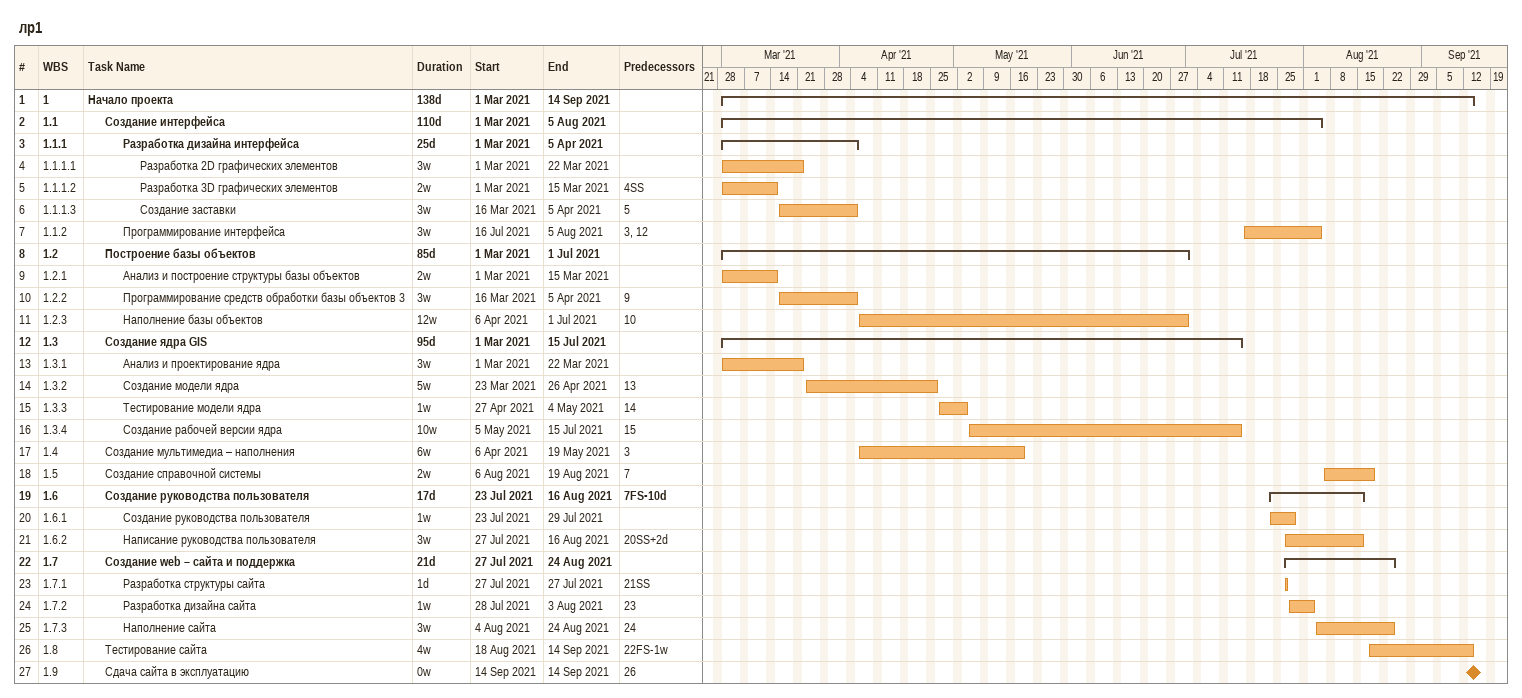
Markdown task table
лр1

| ID | WBS | Task | Duration | Start | Finish | Predecessors |
|---|---|---|---|---|---|---|
| 1 | 1 | **Начало проекта** | 138d | 2021-03-01 | 2021-09-14 |  |
| 2 | 1.1 | **Создание интерфейса** | 110d | 2021-03-01 | 2021-08-05 |  |
| 3 | 1.1.1 | **Разработка дизайна интерфейса** | 25d | 2021-03-01 | 2021-04-05 |  |
| 4 | 1.1.1.1 | Разработка 2D графических элементов | 3w | 2021-03-01 | 2021-03-22 |  |
| 5 | 1.1.1.2 | Разработка 3D графических элементов | 2w | 2021-03-01 | 2021-03-15 | 4SS |
| 6 | 1.1.1.3 | Создание заставки | 3w | 2021-03-16 | 2021-04-05 | 5 |
| 7 | 1.1.2 | Программирование интерфейса | 3w | 2021-07-16 | 2021-08-05 | 3, 12 |
| 8 | 1.2 | **Построение базы объектов** | 85d | 2021-03-01 | 2021-07-01 |  |
| 9 | 1.2.1 | Анализ и построение структуры базы объектов | 2w | 2021-03-01 | 2021-03-15 |  |
| 10 | 1.2.2 | Программирование средств обработки базы объектов 3 | 3w | 2021-03-16 | 2021-04-05 | 9 |
| 11 | 1.2.3 | Наполнение базы объектов | 12w | 2021-04-06 | 2021-07-01 | 10 |
| 12 | 1.3 | **Создание ядра GIS** | 95d | 2021-03-01 | 2021-07-15 |  |
| 13 | 1.3.1 | Анализ и проектирование ядра | 3w | 2021-03-01 | 2021-03-22 |  |
| 14 | 1.3.2 | Создание модели ядра | 5w | 2021-03-23 | 2021-04-26 | 13 |
| 15 | 1.3.3 | Тестирование модели ядра | 1w | 2021-04-27 | 2021-05-04 | 14 |
| 16 | 1.3.4 | Создание рабочей версии ядра | 10w | 2021-05-05 | 2021-07-15 | 15 |
| 17 | 1.4 | Создание мультимедиа – наполнения | 6w | 2021-04-06 | 2021-05-19 | 3 |
| 18 | 1.5 | Создание справочной системы | 2w | 2021-08-06 | 2021-08-19 | 7 |
| 19 | 1.6 | **Создание руководства пользователя** | 17d | 2021-07-23 | 2021-08-16 | 7FS-10d |
| 20 | 1.6.1 | Создание руководства пользователя | 1w | 2021-07-23 | 2021-07-29 |  |
| 21 | 1.6.2 | Написание руководства пользователя | 3w | 2021-07-27 | 2021-08-16 | 20SS+2d |
| 22 | 1.7 | **Создание web – сайта и поддержка** | 21d | 2021-07-27 | 2021-08-24 |  |
| 23 | 1.7.1 | Разработка структуры сайта | 1d | 2021-07-27 | 2021-07-27 | 21SS |
| 24 | 1.7.2 | Разработка дизайна сайта | 1w | 2021-07-28 | 2021-08-03 | 23 |
| 25 | 1.7.3 | Наполнение сайта | 3w | 2021-08-04 | 2021-08-24 | 24 |
| 26 | 1.8 | Тестирование сайта | 4w | 2021-08-18 | 2021-09-14 | 22FS-1w |
| 27 | 1.9 | Сдача сайта в эксплуатацию | 0w | 2021-09-14 | 2021-09-14 | 26 |
